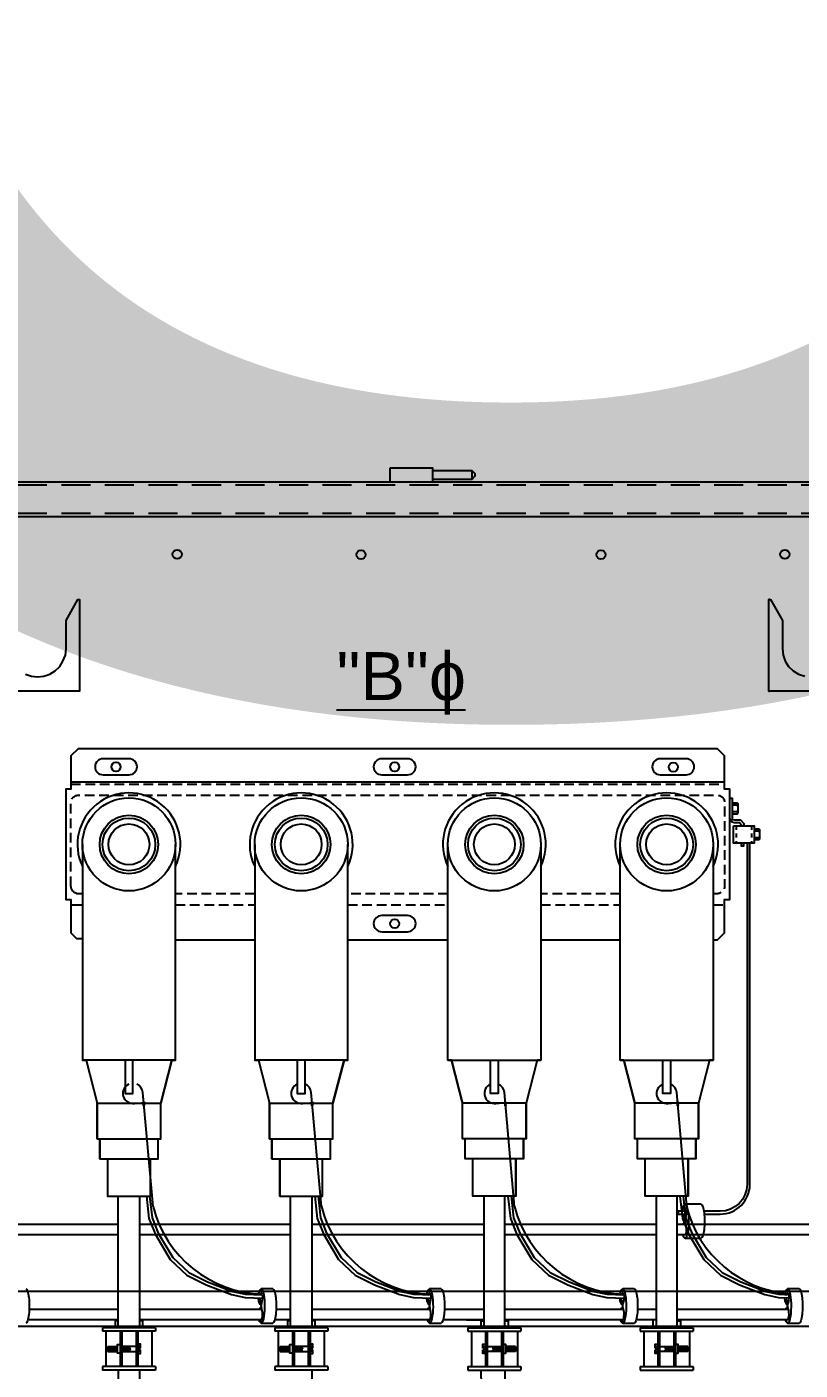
# Model space of a CAD drawing. Header units: feet. Extents: x -689 to 11593, y -511 to 1546.
# Drawn here: x 144.14 to 164.13, y 508.74 to 543.46 of the extents above; entities that cross this region are included whole.
import ezdxf
from ezdxf.enums import TextEntityAlignment as Align

# ---------------------------------------------------------------- set-up
doc = ezdxf.new("R2018")
doc.units = ezdxf.units.FT
doc.header["$MEASUREMENT"] = 0
doc.linetypes.add('HIDDEN', pattern=[0.375, 0.25, -0.125])
for name, color, linetype in [('E-CABL-ACF', 1, 'AC_CABLE_FEEDER'), ('E-CABL-UG4', 64, 'GROUND_WIRE_G4'), ('E-DETL', 7, 'Continuous'), ('E-DETL-1', 7, 'Continuous'), ('E-EQPM-ENCL', 8, 'Continuous'), ('E-EQPM-HRDW', 16, 'Continuous'), ('E-GRND', 3, 'Continuous'), ('G-ANNO-TEXT', 1, 'Continuous'), ('G-TEXT', 7, 'Continuous')]:
    doc.layers.add(name, color=color, linetype=linetype)
doc.styles.add('FSLR_SubTitle', font='arial.ttf', dxfattribs={"height": 0.1875})
doc.styles.add('NEI-A', font='arial.ttf')
doc.styles.get("Standard").update_dxf_attribs({"font": 'arial.ttf'})
doc.linetypes.add('AC_CABLE_FEEDER', pattern='A,0.2,-0.05,0,-0.05,0.2,-0.12,["ACF",Standard,S=0.1,R=0,X=-0.05,Y=-0.05],-0.3,0.2,-0.05,0,-0.05', length=1.22)
doc.linetypes.add('GROUND_WIRE_G4', pattern='A,1,-0.2,["G4",Standard,S=0.1,R=0,X=-0.1,Y=-0.05],-0.2', length=1.4)
pattern_1 = [(105, (135.222009, 306.315976), (-0.0207894366, -0.0055705127), [])]
pattern_2 = [(105, (135.471228, 306.315976), (-0.0207894366, -0.0055705127), [])]
pattern_3 = [(105, (139.675323, 306.315976), (-0.0207894366, -0.0055705127), [])]
pattern_4 = [(105, (139.924543, 306.315976), (-0.0207894366, -0.0055705127), [])]

# ---------------------------------------------------------------- blocks, each defined once
blk = doc.blocks.new('DETAIL_TITLE')
at = {"style": 'NEI-A', "flags": 8}
blk.add_attdef('#', text='', height=0.2, dxfattribs=at).set_placement((0.5922, -0.5109), align=Align.MIDDLE_CENTER)
at = {"lineweight": 30, "flags": 104}
blk.add_attdef('DETAIL_TITLE', text='', height=0.2, dxfattribs=at).set_placement((0.9099, -0.5251), align=Align.BOTTOM_LEFT)
at = {"style": 'NEI-A'}
for tag, p in [('SCALE:', (0.9386, -0.7379)), ('1"_=_', (1.5474, -0.7379))]:
    blk.add_attdef(tag, text='', height=0.1, dxfattribs=at).set_placement(p, align=Align.BOTTOM_LEFT)

msp = doc.modelspace()

# ---------------------------------------------------------------- hatches: boundary and pattern name
at = {"layer": 'E-EQPM-HRDW'}
h = msp.add_hatch(dxfattribs=at)
h.set_pattern_fill('ANSI31', color=256, scale=0.172182, angle=420)
h.set_pattern_definition(pattern_3)
h.paths.add_polyline_path([(146.23702, 509.34938), (146.23702, 509.2208), (146.48542, 509.2208), (146.48542, 509.34938)])
h = msp.add_hatch(dxfattribs=at)
h.set_pattern_fill('ANSI31', color=256, scale=0.172182, angle=420)
h.set_pattern_definition(pattern_4)
h.paths.add_polyline_path([(146.59765, 509.34938), (146.59765, 509.2208), (146.8222, 509.2208), (146.8222, 509.34938)])
h = msp.add_hatch(dxfattribs=at)
h.set_pattern_fill('ANSI31', color=256, scale=0.172182, angle=420)
h.set_pattern_definition(pattern_1)
h.paths.add_polyline_path([(150.69033, 509.34938), (150.69033, 509.2208), (150.93874, 509.2208), (150.93874, 509.34938)])
h = msp.add_hatch(dxfattribs=at)
h.set_pattern_fill('ANSI31', color=256, scale=0.172182, angle=420)
h.set_pattern_definition(pattern_2)
h.paths.add_polyline_path([(151.05096, 509.34938), (151.05096, 509.2208), (151.27552, 509.2208), (151.27552, 509.34938)])
h = msp.add_hatch(dxfattribs=at)
h.set_pattern_fill('ANSI31', color=256, scale=0.172182, angle=420)
h.set_pattern_definition(pattern_2)
h.paths.add_polyline_path([(156.40846, 509.34938), (156.40846, 509.2208), (156.1839, 509.2208), (156.1839, 509.34938)])
h = msp.add_hatch(dxfattribs=at)
h.set_pattern_fill('ANSI31', color=256, scale=0.172182, angle=420)
h.set_pattern_definition(pattern_1)
h.paths.add_polyline_path([(156.76909, 509.34938), (156.76909, 509.2208), (156.52068, 509.2208), (156.52068, 509.34938)])
h = msp.add_hatch(dxfattribs=at)
h.set_pattern_fill('ANSI31', color=256, scale=0.172182, angle=420)
h.set_pattern_definition(pattern_4)
h.paths.add_polyline_path([(160.86177, 509.34938), (160.86177, 509.2208), (160.63722, 509.2208), (160.63722, 509.34938)])
h = msp.add_hatch(dxfattribs=at)
h.set_pattern_fill('ANSI31', color=256, scale=0.172182, angle=420)
h.set_pattern_definition(pattern_3)
h.paths.add_polyline_path([(161.2224, 509.34938), (161.2224, 509.2208), (160.974, 509.2208), (160.974, 509.34938)])

# ---------------------------------------------------------------- linework, layer by layer
at = {"layer": 'E-CABL-ACF', "linetype": 'Continuous', "flags": 128}
for points in [[(146.5059, 508.73711), (146.52979, 503.8957, -0.04589762), (145.46334, 491.63978, -0.09216834), (144.2018, 488.38584, -0.09216834)], [(147.05471, 508.73711), (147.07859, 503.89841, -0.04589762), (146.00342, 491.54233, -0.09107699), (144.69258, 488.13044, -0.09107699)], [(151.50802, 508.73711), (151.5541, 499.40031, -0.07512672), (151.15338, 492.60539, -0.07512672)], [(155.87469, 508.73711), (155.95263, 505.139, -0.11356986), (152.08838, 492.15969, -0.11356986)], [(156.5002, 508.73711), (156.50142, 505.1417, -0.1117967), (152.58609, 491.92243, -0.1117967)]]:
    msp.add_lwpolyline(points, format="xyb", dxfattribs=at)
at = {"layer": 'E-CABL-UG4', "linetype": 'Continuous', "flags": 128}
for points in [[(141.66962, 512.50638), (146.50591, 512.50638)], [(147.05471, 512.50638), (150.95922, 512.50638)], [(151.50802, 512.50638), (155.9514, 512.50638)], [(156.5002, 512.50638), (160.40471, 512.50638)], [(160.95351, 512.50638), (166.12316, 512.50638)], [(160.95351, 512.50638), (161.17449, 512.50638)], [(146.50591, 512.23239), (141.63466, 512.23239)], [(150.95922, 512.23239), (147.05471, 512.23239)], [(155.9514, 512.23239), (151.50802, 512.23239)], [(160.40471, 512.23239), (156.5002, 512.23239)], [(166.12316, 512.23239), (160.95351, 512.23239)], [(161.15591, 512.23239), (160.95351, 512.23239)]]:
    msp.add_lwpolyline(points, dxfattribs=at)
at = {"layer": 'E-DETL', "color": 41}
for p, q in [((150.03107, 522.32032), (150.03107, 516.74648)), ((157.42835, 522.32032), (157.42835, 516.74648)), ((147.98286, 516.74648), (145.57775, 516.74648)), ((145.6741, 516.74648), (145.95958, 515.64029)), ((147.88651, 516.74648), (147.60103, 515.64029)), ((152.43618, 516.74648), (150.03107, 516.74648)), ((150.12741, 516.74648), (150.4129, 515.64029)), ((152.33983, 516.74648), (152.05434, 515.64029)), ((155.02324, 516.74648), (157.42835, 516.74648)), ((155.11959, 516.74648), (155.40508, 515.64029)), ((157.33201, 516.74648), (157.04652, 515.64029)), ((159.47656, 516.74648), (161.88167, 516.74648)), ((159.57291, 516.74648), (159.85839, 515.64029)), ((161.78532, 516.74648), (161.49984, 515.64029)), ((145.95958, 515.64029), (147.60103, 515.64029)), ((145.95958, 514.71965), (145.95958, 515.64029)), ((150.4129, 515.64029), (152.05434, 515.64029)), ((150.4129, 514.71965), (150.4129, 515.64029)), ((157.04652, 515.64029), (155.40508, 515.64029)), ((157.04652, 514.71965), (157.04652, 515.64029)), ((161.49984, 515.64029), (159.85839, 515.64029)), ((161.49984, 514.71965), (161.49984, 515.64029)), ((145.95958, 514.71965), (147.60103, 514.71965)), ((146.02382, 514.19867), (146.02382, 514.71965)), ((150.4129, 514.71965), (152.05434, 514.71965)), ((150.47713, 514.19867), (150.47713, 514.71965)), ((157.04652, 514.71965), (155.40508, 514.71965)), ((156.98229, 514.19867), (156.98229, 514.71965)), ((161.49984, 514.71965), (159.85839, 514.71965)), ((161.4356, 514.19867), (161.4356, 514.71965)), ((146.02382, 514.19867), (147.5368, 514.19867)), ((150.47713, 514.19867), (151.99011, 514.19867)), ((150.68053, 513.23521), (150.68053, 514.19867)), ((156.98229, 514.19867), (155.46931, 514.19867)), ((156.77889, 513.23521), (156.77889, 514.19867)), ((161.4356, 514.19867), (159.92262, 514.19867)), ((161.23221, 513.23521), (161.23221, 514.19867))]:
    msp.add_line(p, q, dxfattribs=at)
at = {"layer": 'E-DETL', "ltscale": 5, "flags": 128}
for points in [[(161.88167, 519.85523), (161.99514, 519.85523), (162.17758, 520.03757), (162.17758, 520.89974), (162.31018, 520.89974), (162.31018, 523.75134), (162.17758, 523.75134), (162.17758, 524.61351), (161.99514, 524.79585), (145.46428, 524.79585), (145.28194, 524.61351), (145.28194, 523.75134), (145.14934, 523.75134), (145.14934, 520.89974), (145.28194, 520.89974), (145.28194, 520.03757), (145.42233, 519.89718)], [(162.31018, 523.51926), (162.37653, 523.51926), (162.37653, 522.97123), (162.43455, 522.95679), (162.58684, 522.95679), (162.67613, 522.8675), (162.67613, 522.80631)], [(162.37653, 523.39679), (162.50147, 523.39679), (162.51932, 523.37895), (162.51932, 523.12907), (162.50147, 523.11122), (162.37653, 523.11122)], [(162.50325, 523.33732), (162.37653, 523.33732)], [(162.51932, 523.37895), (162.50325, 523.33732), (162.51932, 523.2957)], [(162.31018, 522.98875), (162.3268, 522.93902), (162.35992, 522.90579), (162.42627, 522.88928), (162.55888, 522.88928), (162.60861, 522.83954), (162.60861, 522.80631)], [(162.50325, 523.17069), (162.37653, 523.17069)], [(162.51932, 523.21232), (162.50325, 523.17069), (162.51932, 523.12907)], [(162.94017, 522.72528), (163.06511, 522.72528), (163.08296, 522.70743), (163.08296, 522.45755), (163.06511, 522.4397), (162.94017, 522.4397)], [(163.06689, 522.66581), (162.94017, 522.66581)], [(163.08296, 522.70743), (163.06689, 522.66581), (163.08296, 522.62418)], [(163.08296, 522.5408), (163.06689, 522.49917), (163.08296, 522.45755)], [(162.60861, 522.35867), (162.60861, 522.29242), (162.67496, 522.29242), (162.67496, 522.35867)], [(163.06689, 522.49917), (162.94017, 522.49917)], [(145.42233, 519.89718), (145.57775, 519.89718)], [(147.98286, 519.85523), (150.03107, 519.85523)], [(152.43618, 519.85523), (155.02324, 519.85523)], [(157.42835, 519.85523), (159.47656, 519.85523)]]:
    msp.add_lwpolyline(points, dxfattribs=at)
for points in [[(146.11073, 524.12443), (146.78215, 524.12443, 1), (146.78215, 524.53895), (146.11073, 524.53895, 1)], [(153.31313, 524.12443), (153.98455, 524.12443, 1), (153.98455, 524.53895), (153.31313, 524.53895, 1)], [(160.51261, 524.12443), (161.18402, 524.12443, 1), (161.18402, 524.53895), (160.51261, 524.53895, 1)], [(153.31313, 520.07021), (153.98455, 520.07021, 1), (153.98455, 520.48473), (153.31313, 520.48473, 1)]]:
    msp.add_lwpolyline(points, format="xyb", close=True, dxfattribs=at)
at = {"layer": 'E-DETL', "flags": 128}
msp.add_lwpolyline([(162.17758, 523.93378), (145.28194, 523.93378)], dxfattribs=at)
at = {"layer": 'E-DETL', "color": 9, "linetype": 'HIDDEN', "flags": 128}
for points in [[(145.28194, 523.88405), (162.17758, 523.88405)], [(145.57775, 521.04895), (145.42233, 521.04895)], [(150.03107, 521.04895), (147.98286, 521.04895)], [(155.02324, 521.04895), (152.43618, 521.04895)], [(159.47656, 521.04895), (157.42835, 521.04895)], [(145.28194, 520.76704), (145.42233, 520.76704)], [(145.42233, 520.76704), (145.57775, 520.76704)], [(147.98286, 520.76704), (150.03107, 520.76704)], [(152.43618, 520.76704), (155.02324, 520.76704)], [(157.42835, 520.76704), (159.47656, 520.76704)], [(161.88167, 520.76704), (162.17758, 520.76704)]]:
    msp.add_lwpolyline(points, dxfattribs=at)
for points in [[(145.28194, 521.24791), (145.28194, 523.40317, -0.41421356), (145.48089, 523.60213), (154.14303, 523.60213)], [(154.14303, 523.60213), (161.97863, 523.60213, -0.41421356), (162.17758, 523.40317), (162.17758, 521.24791, -0.41421356), (161.97863, 521.04895), (161.88167, 521.04895)], [(145.42233, 521.05777, -0.32917563), (145.28194, 521.24791)]]:
    msp.add_lwpolyline(points, format="xyb", dxfattribs=at)
at = {"layer": 'E-DETL', "ltscale": 5, "flags": 128}
msp.add_lwpolyline([(162.40966, 522.80631), (162.94017, 522.80631), (162.94017, 522.35867), (162.40966, 522.35867)], close=True, dxfattribs=at)
at = {"layer": 'E-DETL', "color": 9, "linetype": 'HIDDEN', "ltscale": 0.2, "flags": 128}
for points in [[(162.47601, 522.80631), (162.47601, 522.35867)], [(162.87392, 522.80631), (162.87392, 522.35867)]]:
    msp.add_lwpolyline(points, dxfattribs=at)
at = {"layer": 'E-DETL', "color": 41, "flags": 128}
for points in [[(145.57775, 522.32032), (145.57775, 516.74648), (145.6741, 516.74648), (145.95958, 515.64029), (145.95958, 514.71965), (146.02382, 514.71965), (146.02382, 514.19867), (146.22721, 514.19867), (146.22721, 513.23521), (147.3334, 513.23521), (147.3334, 514.19867), (147.5368, 514.19867), (147.5368, 514.71965), (147.60103, 514.71965), (147.60103, 515.64029), (147.88651, 516.74648), (147.98286, 516.74648), (147.98286, 522.32554)], [(150.03107, 522.32032), (150.03107, 516.74648), (150.12741, 516.74648), (150.4129, 515.64029), (150.4129, 514.71965), (150.47713, 514.71965), (150.47713, 514.19867), (150.68053, 514.19867), (150.68053, 513.23521), (151.78671, 513.23521), (151.78671, 514.19867), (151.99011, 514.19867), (151.99011, 514.71965), (152.05434, 514.71965), (152.05434, 515.64029), (152.33983, 516.74648), (152.43618, 516.74648), (152.43618, 522.32554)], [(157.42835, 522.32032), (157.42835, 516.74648), (157.33201, 516.74648), (157.04652, 515.64029), (157.04652, 514.71965), (156.98229, 514.71965), (156.98229, 514.19867), (156.77889, 514.19867), (156.77889, 513.23521), (155.67271, 513.23521), (155.67271, 514.19867), (155.46931, 514.19867), (155.46931, 514.71965), (155.40508, 514.71965), (155.40508, 515.64029), (155.11959, 516.74648), (155.02324, 516.74648), (155.02324, 522.32554)], [(161.88167, 522.32032), (161.88167, 516.74648), (161.78532, 516.74648), (161.49984, 515.64029), (161.49984, 514.71965), (161.4356, 514.71965), (161.4356, 514.19867), (161.23221, 514.19867), (161.23221, 513.23521), (160.12602, 513.23521), (160.12602, 514.19867), (159.92262, 514.19867), (159.92262, 514.71965), (159.85839, 514.71965), (159.85839, 515.64029), (159.57291, 516.74648), (159.47656, 516.74648), (159.47656, 522.32554)]]:
    msp.add_lwpolyline(points, dxfattribs=at)
at = {"layer": 'E-DETL', "color": 41, "linetype": 'Continuous'}
for points in [[(146.88171, 516.74648), (146.67891, 516.74648), (146.67891, 515.88906), (146.88171, 515.88906)], [(151.33502, 516.74648), (151.13222, 516.74648), (151.13222, 515.88906), (151.33502, 515.88906)], [(156.1244, 516.74648), (156.3272, 516.74648), (156.3272, 515.88906), (156.1244, 515.88906)], [(160.57771, 516.74648), (160.78051, 516.74648), (160.78051, 515.88906), (160.57771, 515.88906)]]:
    msp.add_lwpolyline(points, close=True, dxfattribs=at)
at = {"layer": 'E-DETL', "color": 1, "flags": 128}
for points in [[(146.50591, 509.83307), (146.50591, 513.23521), (147.05471, 513.23521), (147.05471, 509.83307)], [(150.95922, 509.83307), (150.95922, 513.23521), (151.50802, 513.23521), (151.50802, 509.83307)], [(156.5002, 509.83307), (156.5002, 513.23521), (155.9514, 513.23521), (155.9514, 509.83307)], [(160.95351, 509.83307), (160.95351, 513.23521), (160.40471, 513.23521), (160.40471, 509.83307)]]:
    msp.add_lwpolyline(points, dxfattribs=at)
at = {"layer": 'E-DETL', "ltscale": 5}
for centre in [(146.44644, 524.33169), (153.64884, 524.33169), (160.85115, 524.32339), (153.64884, 520.27747)]:
    msp.add_circle(centre, 0.11869, dxfattribs=at)
at = {"layer": 'E-DETL', "color": 41}
for centre, radius in [((146.78031, 522.32554), 1.20255), ((151.23363, 522.32554), 1.20255), ((156.22579, 522.32554), 1.20255), ((160.67911, 522.32554), 1.20255), ((146.78031, 522.32554), 0.7565), ((146.78031, 522.32554), 0.68156), ((151.23363, 522.32554), 0.7565), ((151.23363, 522.32554), 0.68156), ((156.22579, 522.32554), 0.7565), ((156.22579, 522.32554), 0.68156), ((160.67911, 522.32554), 0.7565), ((160.67911, 522.32554), 0.68156), ((146.78031, 522.32554), 0.52813), ((151.23363, 522.32554), 0.52813), ((156.22579, 522.32554), 0.52813), ((160.67911, 522.32554), 0.52813)]:
    msp.add_circle(centre, radius, dxfattribs=at)
for centre, start, end in [((146.78031, 522.32554), 334.588961, 205.409786), ((151.23363, 522.32554), 334.588961, 205.409786), ((156.22579, 522.32554), 334.590214, 205.411039), ((160.67911, 522.32554), 334.590214, 205.411039)]:
    msp.add_arc(centre, 1.33135, start, end, dxfattribs=at)
at = {"layer": 'E-DETL-1', "color": 64, "linetype": 'Continuous'}
msp.add_line((155.50973, 510.04046), (155.9514, 510.04046), dxfattribs=at)
at = {"layer": 'E-DETL-1', "color": 64, "linetype": 'Continuous', "flags": 128}
for points in [[(146.50591, 510.04046), (144.16833, 510.04046)], [(144.20329, 510.31445), (146.50591, 510.31445)], [(147.05471, 510.31445), (150.21691, 510.31445)], [(150.25154, 510.04046), (147.05471, 510.04046)], [(150.95922, 510.04046), (150.54846, 510.04046)], [(150.58342, 510.31445), (150.95922, 510.31445)], [(151.50802, 510.31445), (154.56883, 510.31445)], [(154.60345, 510.04046), (151.50802, 510.04046)], [(155.9514, 510.04046), (154.90037, 510.04046)], [(154.93533, 510.31445), (155.9514, 510.31445)], [(156.5002, 510.31445), (159.561, 510.31445)], [(159.59563, 510.04046), (156.5002, 510.04046)], [(160.40471, 510.04046), (159.89255, 510.04046)], [(159.92751, 510.31445), (160.40471, 510.31445)], [(160.95351, 510.31445), (163.8243, 510.31445)], [(163.85893, 510.04046), (160.95351, 510.04046)]]:
    msp.add_lwpolyline(points, dxfattribs=at)
at = {"layer": 'E-EQPM-ENCL', "color": 7, "ltscale": 5, "flags": 128}
for points in [[(153.5347, 532.05767), (154.62894, 532.05767), (154.62894, 531.69289), (153.5347, 531.69289), (153.5347, 532.05767)], [(154.62894, 531.99132), (155.64032, 531.99132), (155.64032, 531.75924), (154.62894, 531.75924)], [(155.64032, 531.99132), (155.72319, 531.90845), (155.72319, 531.8421), (155.64032, 531.75924)], [(124.04643, 531.61002), (124.04643, 531.69299), (186.28502, 531.69299), (186.28502, 531.61002)], [(124.04643, 530.79769), (186.28502, 530.79769)]]:
    msp.add_lwpolyline(points, dxfattribs=at)
at = {"layer": 'E-EQPM-ENCL', "linetype": 'HIDDEN', "ltscale": 3, "flags": 128}
for points in [[(186.28502, 531.61002), (124.04643, 531.61002)], [(186.28502, 530.88056), (124.04643, 530.88056)]]:
    msp.add_lwpolyline(points, dxfattribs=at)
at = {"layer": 'E-EQPM-ENCL', "color": 7, "ltscale": 5}
for centre in [(148.02755, 529.82365), (152.77981, 529.81534), (158.98056, 529.81534), (163.73282, 529.82365)]:
    msp.add_circle(centre, 0.11869, dxfattribs=at)
at = {"layer": 'E-EQPM-HRDW', "color": 2, "linetype": 'Continuous'}
for p, q in [((147.46528, 509.83307), (146.09533, 509.83307)), ((146.09533, 509.83307), (146.09533, 509.74174)), ((147.46528, 509.74174), (146.09533, 509.74174)), ((147.46528, 509.83307), (147.46528, 509.74174)), ((151.9186, 509.83307), (150.54864, 509.83307)), ((150.54864, 509.83307), (150.54864, 509.74174)), ((151.9186, 509.74174), (150.54864, 509.74174)), ((151.9186, 509.83307), (151.9186, 509.74174)), ((155.54082, 509.83307), (156.91078, 509.83307)), ((155.54082, 509.83307), (155.54082, 509.74174)), ((155.54082, 509.74174), (156.91078, 509.74174)), ((156.91078, 509.83307), (156.91078, 509.74174)), ((159.99414, 509.83307), (161.36409, 509.83307)), ((159.99414, 509.83307), (159.99414, 509.74174)), ((159.99414, 509.74174), (161.36409, 509.74174)), ((161.36409, 509.83307), (161.36409, 509.74174)), ((147.46528, 508.82844), (146.09533, 508.82844)), ((146.09533, 508.82844), (146.09533, 508.73711)), ((147.46528, 508.73711), (146.09533, 508.73711)), ((147.46528, 508.82844), (147.46528, 508.73711)), ((151.9186, 508.82844), (150.54864, 508.82844)), ((150.54864, 508.82844), (150.54864, 508.73711)), ((151.9186, 508.73711), (150.54864, 508.73711)), ((151.9186, 508.82844), (151.9186, 508.73711)), ((155.54082, 508.82844), (156.91078, 508.82844)), ((155.54082, 508.82844), (155.54082, 508.73711)), ((155.54082, 508.73711), (156.91078, 508.73711)), ((156.91078, 508.82844), (156.91078, 508.73711)), ((159.99414, 508.82844), (161.36409, 508.82844)), ((159.99414, 508.82844), (159.99414, 508.73711)), ((159.99414, 508.73711), (161.36409, 508.73711)), ((161.36409, 508.82844), (161.36409, 508.73711))]:
    msp.add_line(p, q, dxfattribs=at)
at = {"layer": 'E-EQPM-HRDW', "color": 4}
for p, q in [((146.18666, 509.74174), (146.18666, 508.82844)), ((146.50382, 510.01306), (146.42659, 510.01306)), ((146.42659, 510.01306), (146.42659, 509.83307)), ((146.55198, 509.74174), (146.55198, 508.82844)), ((146.59765, 509.74174), (146.59765, 508.82844)), ((146.96297, 509.74174), (146.96297, 508.82844)), ((147.00863, 509.74174), (147.00863, 508.82844)), ((147.13403, 510.01306), (147.05679, 510.01306)), ((147.13403, 510.01306), (147.13403, 509.83307)), ((147.37395, 509.74174), (147.37395, 508.82844)), ((150.13269, 510.01306), (150.20992, 510.01306)), ((150.63997, 509.74174), (150.63997, 508.82844)), ((150.95714, 510.01306), (150.8799, 510.01306)), ((150.8799, 510.01306), (150.8799, 509.83307)), ((151.0053, 509.74174), (151.0053, 508.82844)), ((151.05096, 509.74174), (151.05096, 508.82844)), ((151.41628, 509.74174), (151.41628, 508.82844)), ((151.46195, 509.74174), (151.46195, 508.82844)), ((151.58734, 510.01306), (151.51011, 510.01306)), ((151.58734, 510.01306), (151.58734, 509.83307)), ((151.82727, 509.74174), (151.82727, 508.82844)), ((154.4846, 510.01306), (154.56184, 510.01306)), ((155.63215, 509.74174), (155.63215, 508.82844)), ((155.87208, 510.01306), (155.94931, 510.01306)), ((155.87208, 510.01306), (155.87208, 509.83307)), ((155.99747, 509.74174), (155.99747, 508.82844)), ((156.04314, 509.74174), (156.04314, 508.82844)), ((156.40846, 509.74174), (156.40846, 508.82844)), ((156.45412, 509.74174), (156.45412, 508.82844)), ((156.50228, 510.01306), (156.57952, 510.01306)), ((156.57952, 510.01306), (156.57952, 509.83307)), ((156.81945, 509.74174), (156.81945, 508.82844)), ((159.47678, 510.01306), (159.55401, 510.01306)), ((160.08547, 509.74174), (160.08547, 508.82844)), ((160.32539, 510.01306), (160.32539, 509.83307)), ((160.45079, 509.74174), (160.45079, 508.82844)), ((160.49645, 509.74174), (160.49645, 508.82844)), ((160.86177, 509.74174), (160.86177, 508.82844)), ((160.90744, 509.74174), (160.90744, 508.82844)), ((160.9556, 510.01306), (161.03283, 510.01306)), ((161.03283, 510.01306), (161.03283, 509.83307)), ((161.27276, 509.74174), (161.27276, 508.82844))]:
    msp.add_line(p, q, dxfattribs=at)
at = {"layer": 'E-EQPM-HRDW'}
for p, q in [((146.23702, 509.34938), (146.48542, 509.34938)), ((147.06212, 509.34567), (147.00863, 509.34567)), ((150.69033, 509.34938), (150.93874, 509.34938)), ((151.51544, 509.34567), (151.46195, 509.34567)), ((155.94398, 509.34567), (155.99747, 509.34567)), ((156.76909, 509.34938), (156.52068, 509.34938)), ((160.3973, 509.34567), (160.45079, 509.34567)), ((161.2224, 509.34938), (160.974, 509.34938)), ((146.23702, 509.2208), (146.48542, 509.2208)), ((147.06212, 509.22451), (147.00863, 509.22451)), ((147.04659, 509.28509), (147.04659, 509.3045)), ((147.04659, 509.3045), (147.08107, 509.3045)), ((147.04659, 509.28509), (147.04659, 509.26568)), ((147.04659, 509.26568), (147.08107, 509.26568)), ((150.69033, 509.2208), (150.93874, 509.2208)), ((151.51544, 509.22451), (151.46195, 509.22451)), ((151.4999, 509.28509), (151.4999, 509.3045)), ((151.4999, 509.3045), (151.53438, 509.3045)), ((151.4999, 509.28509), (151.4999, 509.26568)), ((151.4999, 509.26568), (151.53438, 509.26568)), ((155.95952, 509.3045), (155.92504, 509.3045)), ((155.95952, 509.26568), (155.92504, 509.26568)), ((155.94398, 509.22451), (155.99747, 509.22451)), ((155.95952, 509.28509), (155.95952, 509.3045)), ((155.95952, 509.28509), (155.95952, 509.26568)), ((156.76909, 509.2208), (156.52068, 509.2208)), ((160.41283, 509.3045), (160.37835, 509.3045)), ((160.41283, 509.26568), (160.37835, 509.26568)), ((160.3973, 509.22451), (160.45079, 509.22451)), ((160.41283, 509.28509), (160.41283, 509.3045)), ((160.41283, 509.28509), (160.41283, 509.26568)), ((161.2224, 509.2208), (160.974, 509.2208))]:
    msp.add_line(p, q, dxfattribs=at)
at = {"layer": 'E-EQPM-HRDW', "linetype": 'Continuous'}
for p, q in [((147.37395, 508.82844), (146.18666, 508.82844)), ((151.82727, 508.82844), (150.63997, 508.82844)), ((155.63215, 508.82844), (156.81945, 508.82844)), ((160.08547, 508.82844), (161.27276, 508.82844))]:
    msp.add_line(p, q, dxfattribs=at)
at = {"layer": 'E-EQPM-HRDW'}
for points in [[(144.103, 526.72838), (144.26191, 526.67541), (144.419, 526.65715), (144.5761, 526.67541), (144.73501, 526.72838), (144.87383, 526.81606), (144.99804, 526.922), (145.06745, 527.06082), (145.13687, 527.21974), (145.15513, 527.37865), (145.15513, 528.11478), (145.463, 528.65911), (145.50583, 528.65911), (145.50583, 526.28817), (145.48757, 526.28817), (145.43459, 526.28817), (145.38345, 526.28817), (143.45456, 526.28817)], [(163.33796, 528.65911), (163.3197, 528.65911), (163.36253, 528.65911), (163.6704, 528.11478), (163.6704, 527.37865), (163.68683, 527.21974), (163.73981, 527.06082), (163.82749, 526.922), (163.94987, 526.81606), (164.09052, 526.72838), (164.24943, 526.67541)], [(165.37097, 526.28817), (163.44208, 526.28817), (163.38911, 526.28817), (163.33796, 526.28817), (163.3197, 526.28817), (163.33796, 526.28817), (163.3197, 526.28817), (163.3197, 528.65911)], [(135.6804, 509.87606), (168.81495, 509.87606)]]:
    msp.add_lwpolyline(points, dxfattribs=at)
at = {"layer": 'E-EQPM-HRDW', "flags": 128}
for points in [[(146.23702, 509.34938), (146.23702, 509.2208)], [(146.96297, 509.34938), (146.59765, 509.34938)], [(147.08107, 509.3045), (147.08107, 509.40625), (147.0729, 509.40625), (147.00863, 509.40625), (147.00863, 509.16393), (147.08107, 509.16393), (147.08107, 509.26568)], [(150.69033, 509.34938), (150.69033, 509.2208)], [(151.41628, 509.34938), (151.05096, 509.34938)], [(151.53438, 509.3045), (151.53438, 509.40625), (151.52622, 509.40625), (151.46195, 509.40625), (151.46195, 509.16393), (151.53438, 509.16393), (151.53438, 509.26568)], [(155.92504, 509.3045), (155.92504, 509.40625), (155.9332, 509.40625), (155.99747, 509.40625), (155.99747, 509.16393), (155.92504, 509.16393), (155.92504, 509.26568)], [(156.04314, 509.34938), (156.40846, 509.34938)], [(156.76909, 509.34938), (156.76909, 509.2208)], [(160.37835, 509.3045), (160.37835, 509.40625), (160.38652, 509.40625), (160.45079, 509.40625), (160.45079, 509.16393), (160.37835, 509.16393), (160.37835, 509.26568)], [(160.49645, 509.34938), (160.86177, 509.34938)], [(161.2224, 509.34938), (161.2224, 509.2208)], [(146.59765, 509.2208), (146.96297, 509.2208)], [(151.05096, 509.2208), (151.41628, 509.2208)], [(156.40846, 509.2208), (156.04314, 509.2208)], [(160.86177, 509.2208), (160.49645, 509.2208)]]:
    msp.add_lwpolyline(points, dxfattribs=at)
for points in [[(146.49292, 509.39642), (146.55198, 509.39642), (146.55198, 509.17375), (146.48542, 509.17375), (146.48542, 509.39642)], [(150.94624, 509.39642), (151.0053, 509.39642), (151.0053, 509.17375), (150.93874, 509.17375), (150.93874, 509.39642)], [(156.51318, 509.39642), (156.45412, 509.39642), (156.45412, 509.17375), (156.52068, 509.17375), (156.52068, 509.39642)], [(160.9665, 509.39642), (160.90744, 509.39642), (160.90744, 509.17375), (160.974, 509.17375), (160.974, 509.39642)]]:
    msp.add_lwpolyline(points, close=True, dxfattribs=at)
at = {"layer": 'E-EQPM-HRDW'}
for centre, major_axis, ratio, start_param, end_param in [((147.06212, 509.37596), (0, 0.03029), 0.62545976, 3.14159265, 6.28318531), ((147.06212, 509.28509), (0, 0.06058), 0.31272988, -1.24466561, 0), ((151.51544, 509.37596), (0, 0.03029), 0.62545976, 3.14159265, 6.28318531), ((151.51544, 509.28509), (0, 0.06058), 0.31272988, -1.24466561, 0), ((147.06212, 509.28509), (0, 0.06058), 0.31272988, 3.14159265, 4.38625826), ((147.06212, 509.19422), (0, 0.03029), 0.62545976, 3.14159265, 6.28318531), ((151.51544, 509.28509), (0, 0.06058), 0.31272988, 3.14159265, 4.38625826), ((151.51544, 509.19422), (0, 0.03029), 0.62545976, 3.14159265, 6.28318531)]:
    msp.add_ellipse(centre, major_axis=major_axis, ratio=ratio, start_param=start_param, end_param=end_param, dxfattribs=at)
at = {"layer": 'E-EQPM-HRDW', "extrusion": (0, 0, -1)}
for centre, major_axis, ratio, start_param, end_param in [((155.94398, 509.37596), (0, 0.03029), 0.62545976, 3.14159265, 6.28318531), ((155.94398, 509.28509), (0, 0.06058), 0.31272988, -1.24466561, 0), ((160.3973, 509.37596), (0, 0.03029), 0.62545976, 3.14159265, 6.28318531), ((160.3973, 509.28509), (0, 0.06058), 0.31272988, -1.24466561, 0), ((155.94398, 509.19422), (0, 0.03029), 0.62545976, 3.14159265, 6.28318531), ((155.94398, 509.28509), (0, 0.06058), 0.31272988, 3.14159265, 4.38625826), ((160.3973, 509.19422), (0, 0.03029), 0.62545976, 3.14159265, 6.28318531), ((160.3973, 509.28509), (0, 0.06058), 0.31272988, 3.14159265, 4.38625826)]:
    msp.add_ellipse(centre, major_axis=major_axis, ratio=ratio, start_param=start_param, end_param=end_param, dxfattribs=at)
at = {"layer": 'E-GRND', "linetype": 'Continuous'}
for p, q in [((147.4026, 512.96291), (147.14045, 515.91322)), ((151.75451, 512.96291), (151.49237, 515.91322)), ((156.74669, 512.96291), (156.48454, 515.91322)), ((161.20001, 512.96291), (160.93786, 515.91322))]:
    msp.add_line(p, q, dxfattribs=at)
at = {"layer": 'E-GRND'}
for p, q in [((161.15591, 512.69752), (161.13577, 512.63552)), ((161.13577, 512.63552), (161.16153, 512.63552)), ((161.13577, 512.53908), (161.16153, 512.53908)), ((161.15591, 512.50638), (161.13577, 512.53908)), ((161.15591, 512.69752), (161.18202, 512.69752)), ((161.15591, 512.50638), (161.17449, 512.50638)), ((150.19833, 510.50559), (150.1782, 510.44359)), ((150.1782, 510.44359), (150.20395, 510.44359)), ((150.19833, 510.50559), (150.22445, 510.50559)), ((154.55024, 510.50559), (154.53011, 510.44359)), ((154.53011, 510.44359), (154.55587, 510.44359)), ((154.55024, 510.50559), (154.57636, 510.50559)), ((159.54242, 510.50559), (159.52229, 510.44359)), ((159.52229, 510.44359), (159.54804, 510.44359)), ((159.54242, 510.50559), (159.56854, 510.50559)), ((163.80572, 510.50559), (163.78559, 510.44359)), ((163.78559, 510.44359), (163.81134, 510.44359)), ((163.80572, 510.50559), (163.83184, 510.50559)), ((150.1782, 510.34715), (150.20395, 510.34715)), ((150.19833, 510.31445), (150.1782, 510.34715)), ((150.19833, 510.31445), (150.21691, 510.31445)), ((154.53011, 510.34715), (154.55587, 510.34715)), ((154.55024, 510.31445), (154.53011, 510.34715)), ((154.55024, 510.31445), (154.56883, 510.31445)), ((159.52229, 510.34715), (159.54804, 510.34715)), ((159.54242, 510.31445), (159.52229, 510.34715)), ((159.54242, 510.31445), (159.561, 510.31445)), ((163.78559, 510.34715), (163.81134, 510.34715)), ((163.80572, 510.31445), (163.78559, 510.34715)), ((163.80572, 510.31445), (163.8243, 510.31445))]:
    msp.add_line(p, q, dxfattribs=at)
at = {"layer": 'E-GRND', "flags": 128}
for points in [[(162.75751, 522.35867), (162.75751, 513.53838, -0.41421356), (162.0634, 512.84427), (161.64185, 512.84427)], [(161.65049, 512.77121), (162.0634, 512.77121, 0.41421356), (162.83057, 513.53838), (162.83057, 522.35867)]]:
    msp.add_lwpolyline(points, format="xyb", dxfattribs=at)
at = {"layer": 'E-GRND', "linetype": 'Continuous', "flags": 128}
for points in [[(146.92141, 515.63224), (147.18916, 515.65746), (147.14893, 515.64688), (147.17633, 515.63706), (147.1518, 515.63075), (147.17919, 515.62096), (147.15466, 515.61461), (147.18205, 515.60482), (147.15753, 515.59848), (147.18492, 515.58868), (147.13332, 515.57546)], [(151.27332, 515.63224), (151.54107, 515.65746), (151.50085, 515.64688), (151.52824, 515.63706), (151.50371, 515.63075), (151.5311, 515.62096), (151.50658, 515.61461), (151.53396, 515.60482), (151.50944, 515.59848), (151.53683, 515.58868), (151.48523, 515.57546)], [(156.2655, 515.63224), (156.53325, 515.65746), (156.49303, 515.64688), (156.52042, 515.63706), (156.49589, 515.63075), (156.52328, 515.62096), (156.49876, 515.61461), (156.52614, 515.60482), (156.50162, 515.59848), (156.52901, 515.58868), (156.47741, 515.57546)], [(160.71881, 515.63224), (160.98657, 515.65746), (160.94634, 515.64688), (160.97373, 515.63706), (160.9492, 515.63075), (160.97659, 515.62096), (160.95207, 515.61461), (160.97946, 515.60482), (160.95493, 515.59848), (160.98232, 515.58868), (160.93072, 515.57546)]]:
    msp.add_lwpolyline(points, dxfattribs=at)
at = {"layer": 'E-GRND', "flags": 128}
for points in [[(147.23254, 513.23521), (147.29719, 512.65408), (147.46472, 512.24403), (147.84897, 511.60054), (148.2793, 511.19163), (148.77816, 510.94041), (149.4295, 510.69116), (149.78495, 510.61649), (150.23496, 510.60019)], [(147.3157, 513.23521), (147.37806, 512.67467), (147.53888, 512.28106), (147.91412, 511.65265), (148.32738, 511.25996), (148.8116, 511.01611), (149.45292, 510.7707), (149.79501, 510.69883), (150.22748, 510.68317)], [(151.58445, 513.23521), (151.6491, 512.65408), (151.81664, 512.24403), (152.20088, 511.60054), (152.63121, 511.19163), (153.13007, 510.94041), (153.78142, 510.69116), (154.13686, 510.61649), (154.58687, 510.60019)], [(151.66761, 513.23521), (151.72997, 512.67467), (151.89079, 512.28106), (152.26603, 511.65265), (152.67929, 511.25996), (153.16352, 511.01611), (153.80483, 510.7707), (154.14692, 510.69883), (154.57939, 510.68317)], [(156.57663, 513.23521), (156.64128, 512.65408), (156.80881, 512.24403), (157.19306, 511.60054), (157.62339, 511.19163), (158.12225, 510.94041), (158.77359, 510.69116), (159.12904, 510.61649), (159.57905, 510.60019)], [(156.65979, 513.23521), (156.72215, 512.67467), (156.88297, 512.28106), (157.25821, 511.65265), (157.67147, 511.25996), (158.15569, 511.01611), (158.79701, 510.7707), (159.1391, 510.69883), (159.57157, 510.68317)], [(161.02031, 513.23521), (161.08496, 512.65408), (161.25249, 512.24403), (161.63674, 511.60054), (162.06707, 511.19163), (162.56593, 510.94041), (163.21727, 510.69116), (163.57272, 510.61649), (163.8846, 510.60519)], [(161.10347, 513.23521), (161.16583, 512.67467), (161.32665, 512.28106), (161.70189, 511.65265), (162.11515, 511.25996), (162.59937, 511.01611), (163.24069, 510.7707), (163.58278, 510.69883), (163.87275, 510.68833)], [(161.19065, 512.84427), (160.97795, 512.84427), (160.97795, 512.77121), (161.19164, 512.77121)]]:
    msp.add_lwpolyline(points, dxfattribs=at)
at = {"layer": 'E-GRND'}
for points in [[(161.56897, 513.02817), (161.15591, 513.02817)], [(161.15591, 512.14643), (161.56897, 512.14643)], [(150.49525, 510.83625), (150.19833, 510.83625)], [(154.84716, 510.83625), (154.55024, 510.83625)], [(159.83934, 510.83625), (159.54242, 510.83625)], [(164.10264, 510.83625), (163.80572, 510.83625)], [(150.19833, 509.9545), (150.49525, 509.9545)], [(154.55024, 509.9545), (154.84716, 509.9545)], [(159.54242, 509.9545), (159.83934, 509.9545)], [(163.80572, 509.9545), (164.10264, 509.9545)]]:
    msp.add_lwpolyline(points, dxfattribs=at)
at = {"layer": 'E-GRND', "linetype": 'Continuous'}
for centre, start, end in [((146.88171, 515.88906), 112.966785, 278.787375), ((146.88171, 515.88906), 5.334248, 67.033215), ((151.23362, 515.88906), 112.966785, 278.787375), ((151.23362, 515.88906), 5.334248, 67.033215), ((156.2258, 515.88906), 112.966785, 278.787375), ((156.2258, 515.88906), 5.334248, 67.033215), ((160.67911, 515.88906), 112.966785, 278.787375), ((160.67911, 515.88906), 5.334248, 67.033215)]:
    msp.add_arc(centre, 0.25987, start, end, dxfattribs=at)
at = {"layer": 'E-GRND'}
for centre, end in [((150.31863, 513.70826), 268.161819), ((154.67054, 513.70826), 268.161819), ((159.66272, 513.70826), 268.161819), ((164.1064, 513.70826), 265.475849)]:
    msp.add_arc(centre, 3.00978, 194.338007, end, dxfattribs=at)
at = {"layer": 'E-GRND', "extrusion": (0, 0, -1)}
for centre, major_axis, ratio, start_param, end_param in [((161.15591, 512.5873), (0, 0.44087), 0.2034372, -0.9485487, 3.77667757), ((161.15591, 512.80774), (0, 0.11022), 0.33411094, 5.05023108, 7.85398163), ((161.56897, 512.5873), (0, -0.44087), 0.2034372, 3.14159265, 6.28318531), ((161.13577, 512.36686), (0, 0.17222), 0.33411094, -0.62644851, 0), ((161.15591, 512.80774), (0, 0.11022), 0.33411094, 3.14159265, 4.37454688), ((144.11512, 510.39537), (0, -0.44087), 0.2034372, 3.14159265, 6.28318531), ((150.19833, 510.39537), (0, 0.44087), 0.2034372, -0.91017449, 3.77667757), ((150.19833, 510.61581), (0, 0.11022), 0.33411094, 5.17790842, 7.85398163), ((150.49525, 510.39537), (0, -0.44087), 0.2034372, 3.14159265, 6.28318531), ((154.55024, 510.39537), (0, 0.44087), 0.2034372, -0.91017449, 3.77667757), ((154.55024, 510.61581), (0, 0.11022), 0.33411094, 5.17790842, 7.85398163), ((154.84716, 510.39537), (0, -0.44087), 0.2034372, 3.14159265, 6.28318531), ((159.54242, 510.39537), (0, 0.44087), 0.2034372, -0.91017449, 3.77667757), ((159.54242, 510.61581), (0, 0.11022), 0.33411094, 5.17790842, 7.85398163), ((159.83934, 510.39537), (0, -0.44087), 0.2034372, 3.14159265, 6.28318531), ((163.80572, 510.39537), (0, 0.44087), 0.2034372, -0.91017449, 3.77667757), ((163.80572, 510.61581), (0, 0.11022), 0.33411094, 5.17790842, 7.85398163), ((164.10264, 510.39537), (0, -0.44087), 0.2034372, 3.14159265, 6.28318531), ((150.19833, 510.61581), (0, 0.11022), 0.33411094, 3.14159265, 4.40686968), ((154.55024, 510.61581), (0, 0.11022), 0.33411094, 3.14159265, 4.40686968), ((159.54242, 510.61581), (0, 0.11022), 0.33411094, 3.14159265, 4.40686968), ((163.80572, 510.61581), (0, 0.11022), 0.33411094, 3.14159265, 4.40686968), ((150.1782, 510.17493), (0, 0.17222), 0.33411094, -0.62644851, 0), ((154.53011, 510.17493), (0, 0.17222), 0.33411094, -0.62644851, 0), ((159.52229, 510.17493), (0, 0.17222), 0.33411094, -0.62644851, 0), ((163.78559, 510.17493), (0, 0.17222), 0.33411094, -0.62644851, 0)]:
    msp.add_ellipse(centre, major_axis=major_axis, ratio=ratio, start_param=start_param, end_param=end_param, dxfattribs=at)
at = {"layer": 'E-GRND'}
for centre, major_axis, ratio, start_param, end_param in [((161.13577, 512.80774), (0, 0.17222), 0.33411094, 1.78454961, 3.14159265), ((161.19482, 512.5873), (0, 0.06807), 0.69303415, 0.78207214, 2.35952052), ((161.15591, 512.80774), (0, 0.11022), 0.33411094, 3.14156425, 3.14159265), ((161.12406, 512.80774), (0, 0.20553), 0.33411094, 3.71956504, 4.71238898), ((161.12406, 512.36686), (0, 0.20553), 0.33411094, -1.57079633, -0.57797239), ((161.15591, 512.36686), (0, -0.13448), 0.27384228, 6.28318531, 7.85398163), ((150.1782, 510.61581), (0, 0.17222), 0.33411094, 1.76055124, 3.14159265), ((150.23725, 510.39537), (0, 0.06807), 0.69303415, 0.78207214, 2.35952052), ((150.19833, 510.61581), (0, 0.11022), 0.33411094, 3.14156425, 3.14159265), ((150.16649, 510.61581), (0, 0.20553), 0.33411094, 3.71956504, 4.71238898), ((154.53011, 510.61581), (0, 0.17222), 0.33411094, 1.76055124, 3.14159265), ((154.58916, 510.39537), (0, 0.06807), 0.69303415, 0.78207214, 2.35952052), ((154.55024, 510.61581), (0, 0.11022), 0.33411094, 3.14156425, 3.14159265), ((154.5184, 510.61581), (0, 0.20553), 0.33411094, 3.71956504, 4.71238898), ((159.52229, 510.61581), (0, 0.17222), 0.33411094, 1.76055124, 3.14159265), ((159.58134, 510.39537), (0, 0.06807), 0.69303415, 0.78207214, 2.35952052), ((159.54242, 510.61581), (0, 0.11022), 0.33411094, 3.14156425, 3.14159265), ((159.51058, 510.61581), (0, 0.20553), 0.33411094, 3.71956504, 4.71238898), ((163.78559, 510.61581), (0, 0.17222), 0.33411094, 1.76055124, 3.14159265), ((163.84464, 510.39537), (0, 0.06807), 0.69303415, 0.78207214, 2.35952052), ((163.80572, 510.61581), (0, 0.11022), 0.33411094, 3.14156425, 3.14159265), ((163.77388, 510.61581), (0, 0.20553), 0.33411094, 3.71956504, 4.71238898), ((150.19833, 510.17493), (0, -0.13448), 0.27384228, 6.28318531, 7.85398163), ((150.16649, 510.17493), (0, 0.20553), 0.33411094, -1.57079633, -0.57797239), ((154.55024, 510.17493), (0, -0.13448), 0.27384228, 6.28318531, 7.85398163), ((154.5184, 510.17493), (0, 0.20553), 0.33411094, -1.57079633, -0.57797239), ((159.54242, 510.17493), (0, -0.13448), 0.27384228, 6.28318531, 7.85398163), ((159.51058, 510.17493), (0, 0.20553), 0.33411094, -1.57079633, -0.57797239), ((163.80572, 510.17493), (0, -0.13448), 0.27384228, 6.28318531, 7.85398163), ((163.77388, 510.17493), (0, 0.20553), 0.33411094, -1.57079633, -0.57797239)]:
    msp.add_ellipse(centre, major_axis=major_axis, ratio=ratio, start_param=start_param, end_param=end_param, dxfattribs=at)

# ---------------------------------------------------------------- block references
at = {"layer": 'G-ANNO-TEXT'}
ref = msp.add_blockref('DETAIL_TITLE', (118.18999, 607.54937), dxfattribs=dict(at, xscale=10, yscale=10, zscale=10))
lines = msp.add_mtext('{\\L3-WAY MEDIUM VOLTAGE JUNCTION BOX (FRONT VIEW)}', dxfattribs={"layer": '0', "insert": (127.28896, 605.29799), "char_height": 78.7635871, "attachment_point": 1})
ref.add_attrib('DETAIL_TITLE', '', (127.28896, 605.29799)).embed_mtext(lines)

# ---------------------------------------------------------------- texts
at = {"layer": 'G-TEXT', "insert": (153.81552, 526.48851), "char_height": 1.239802, "attachment_point": 5, "style": 'FSLR_SubTitle'}
msp.add_mtext_dynamic_manual_height_columns('{\\L"B"ɸ}', width=17.0770093, gutter_width=3.61609, heights=[0], dxfattribs=at)

doc.saveas('drawing.dxf')
